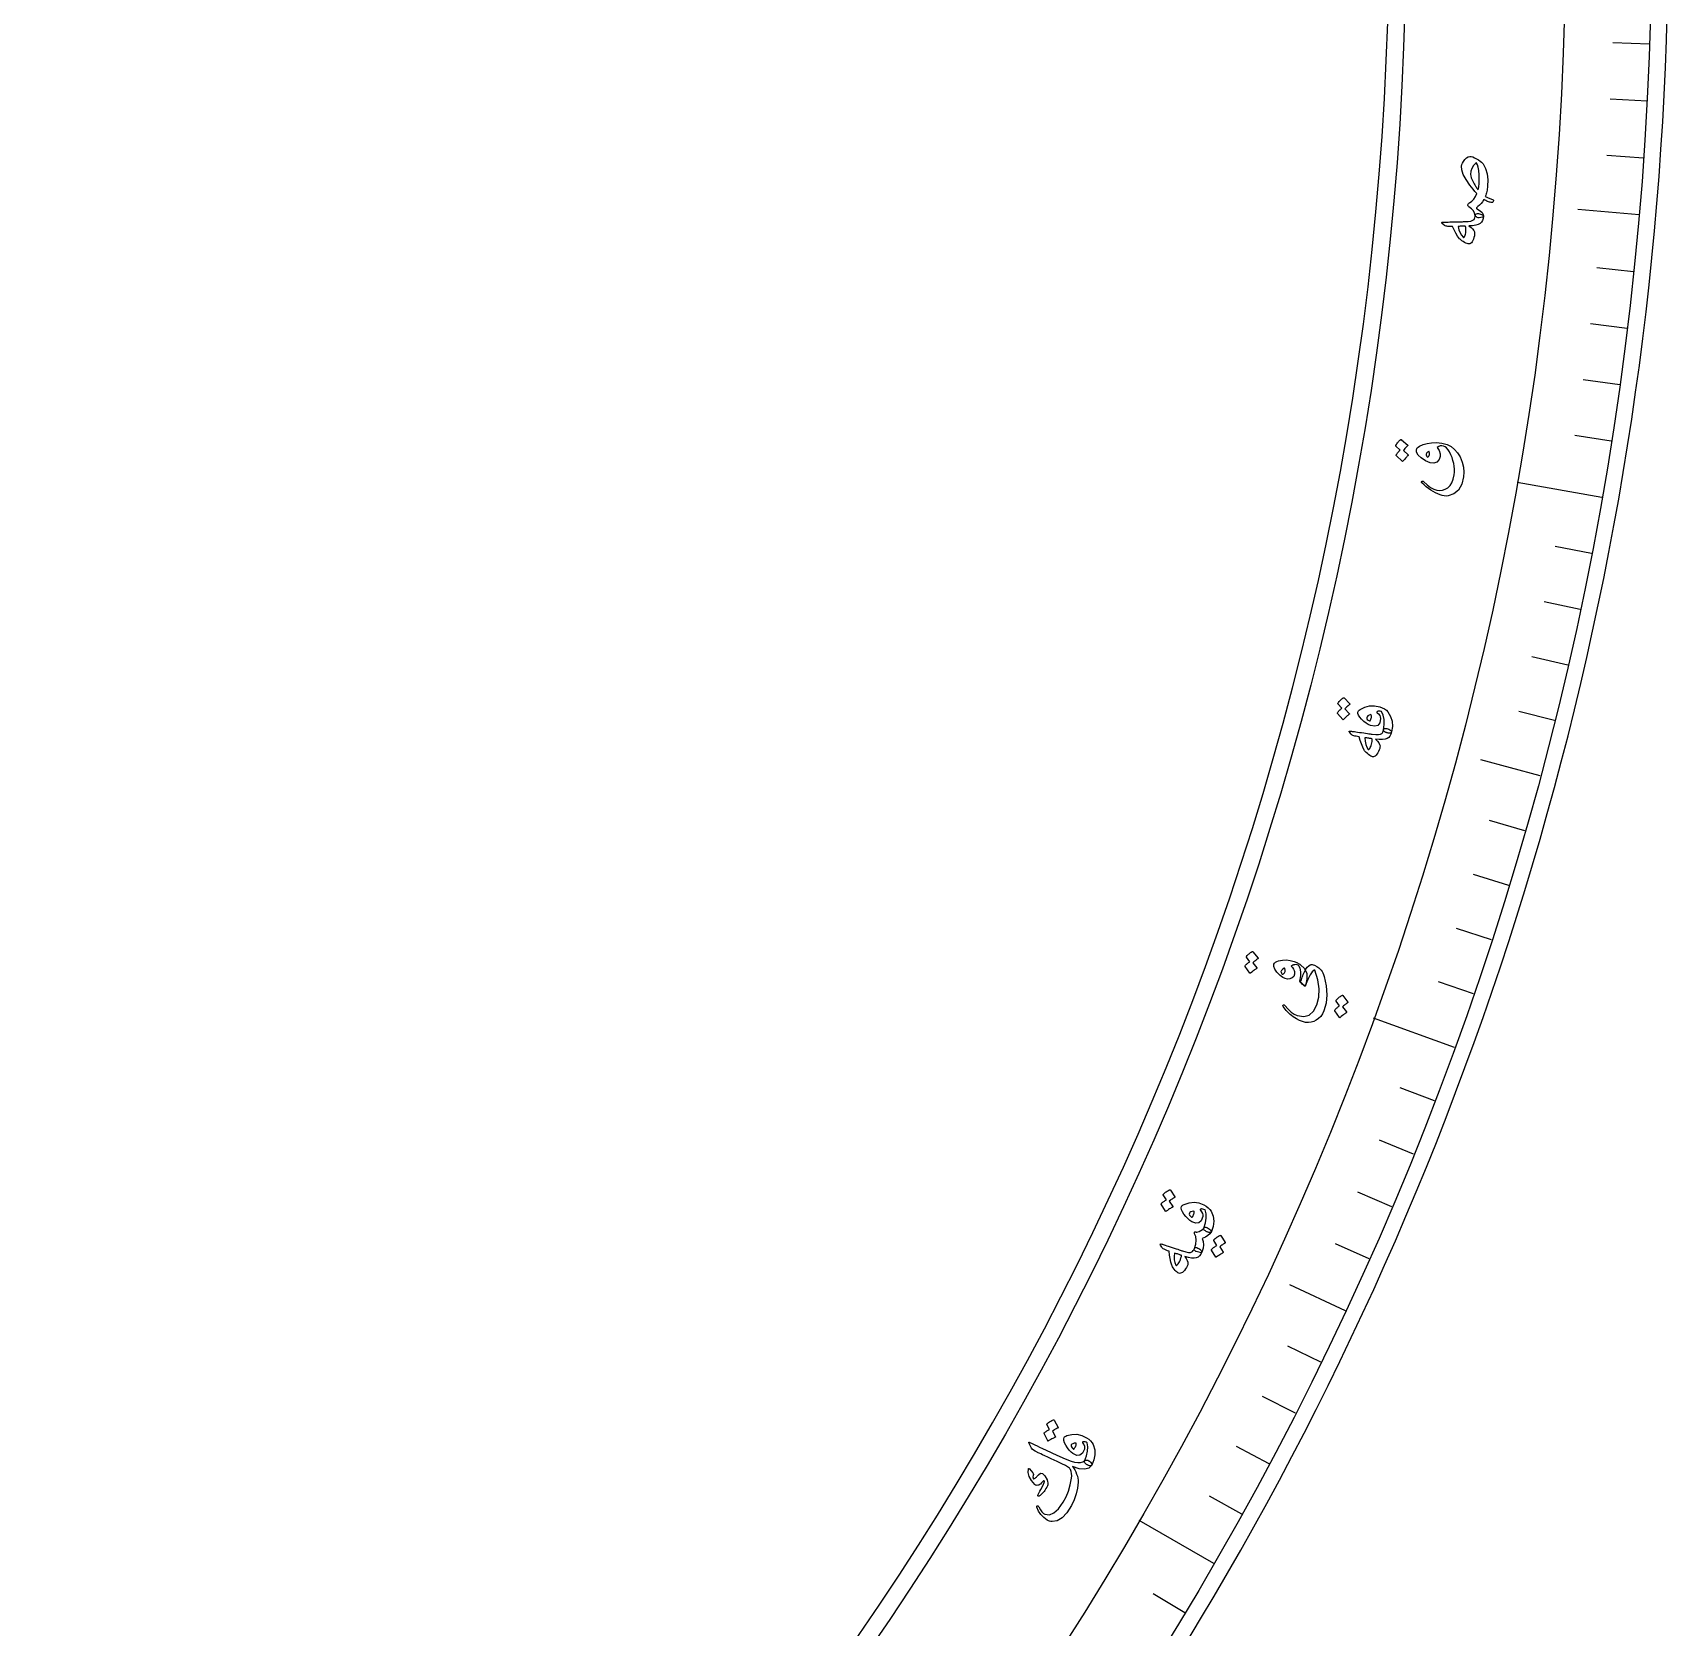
# Model space of a CAD drawing. Header units: millimetres. Extents: x -76 to 76, y -76 to 98.
# Drawn here: x 37.9 to 75.5, y -39.02 to -2.36 of the extents above; entities that cross this region are included whole.
import ezdxf

# ---------------------------------------------------------------- set-up
doc = ezdxf.new("R2010")
doc.units = ezdxf.units.MM
for name, color, linetype in [('CUT_INNER', 6, 'Continuous'), ('CUT_OUTER', 1, 'Continuous'), ('ENGRAVE', 7, 'Continuous'), ('ENGRAVE_FINE', 8, 'Continuous'), ('TEXT', 5, 'Continuous')]:
    doc.layers.add(name, color=color, linetype=linetype)

msp = doc.modelspace()

# ---------------------------------------------------------------- linework, layer by layer
at = {"layer": 'CUT_INNER'}
msp.add_arc((0.0001, -0.0002), 69.0824, 92.275255, 358.242372, dxfattribs=at)
at = {"layer": 'CUT_OUTER'}
msp.add_arc((0.0002, -0.0002), 75.4998, 179.868743, 0.000126, dxfattribs=at)
at = {"layer": 'ENGRAVE'}
for points in [[(74.8291, -6.5467), (73.4226, -6.4236)], [(73.9738, -13.0436), (72.0272, -12.7003)], [(72.5555, -19.4412), (71.1917, -19.0758)], [(70.585, -25.6908), (68.7276, -25.0148)], [(68.0773, -31.7449), (66.7977, -31.1483)], [(65.0515, -37.5575), (63.3397, -36.5692)]]:
    msp.add_lwpolyline(points, dxfattribs=at)
for radius in [75.1149, 73.1384, 69.4676]:
    msp.add_circle((0, 0), radius, dxfattribs=at)
at = {"layer": 'ENGRAVE_FINE'}
for points in [[(75.0692, -2.6215), (74.2226, -2.5919)], [(75.012, -3.9312), (74.1661, -3.8869)], [(74.932, -5.2398), (74.0869, -5.1807)], [(74.7035, -7.8517), (73.861, -7.7631)], [(74.5551, -9.1542), (73.7143, -9.051)], [(74.3839, -10.454), (73.5451, -10.3361)], [(74.1902, -11.7506), (73.3535, -11.618)], [(73.7349, -14.3326), (72.9033, -14.171)], [(73.4735, -15.6173), (72.6449, -15.4412)], [(73.1898, -16.8972), (72.3644, -16.7066)], [(72.8837, -18.172), (72.0618, -17.967)], [(72.2051, -20.7045), (71.3908, -20.471)], [(71.8328, -21.9615), (71.0227, -21.7138)], [(71.4386, -23.2118), (70.6329, -22.95)], [(71.0226, -24.455), (70.2216, -24.1792)], [(70.1258, -26.9188), (69.335, -26.6152)], [(69.6454, -28.1386), (68.8599, -27.8212)], [(69.1437, -29.3497), (68.3639, -29.0188)], [(68.6209, -30.552), (67.847, -30.2075)], [(67.5129, -32.9282), (66.7515, -32.5569)], [(66.9279, -34.1015), (66.1731, -33.7169)], [(66.3226, -35.2643), (65.5746, -34.8666)], [(65.697, -36.4165), (64.9561, -36.0058)], [(64.3861, -38.6871), (63.66, -38.2508)]]:
    msp.add_lwpolyline(points, dxfattribs=at)
at = {"layer": 'TEXT'}
for points in [[(70.7453, -5.4212), (70.7521, -5.389), (70.768, -5.3532), (70.7928, -5.3139), (70.8265, -5.271), (70.8634, -5.2339), (70.8999, -5.2098), (70.9359, -5.199), (70.9714, -5.2013), (71.0066, -5.2129), (71.0455, -5.2301), (71.0883, -5.2529), (71.1349, -5.2812), (71.1774, -5.31), (71.2099, -5.3341), (71.2324, -5.3534), (71.2449, -5.3681), (71.2987, -5.4766), (71.3335, -5.5994), (71.3493, -5.7362), (71.3458, -5.8869), (71.3428, -5.9174), (71.3387, -5.9476), (71.3336, -5.9774), (71.3274, -6.0069), (71.3203, -6.0358), (71.3125, -6.0642), (71.3039, -6.092), (71.2945, -6.1192), (71.3131, -6.1308), (71.3473, -6.1466), (71.3969, -6.1668), (71.4621, -6.1912), (71.4747, -6.1974), (71.4814, -6.2068), (71.4823, -6.2194), (71.4773, -6.2353), (71.4685, -6.2484), (71.4574, -6.2571), (71.4441, -6.2612), (71.4285, -6.2609), (71.4094, -6.2557), (71.3897, -6.2495), (71.3693, -6.2425), (71.3481, -6.2347), (71.3263, -6.2259), (71.3042, -6.2159), (71.2815, -6.2049), (71.2585, -6.1928), (71.229, -6.2426), (71.1962, -6.2863), (71.1603, -6.3239), (71.1212, -6.3552), (71.1084, -6.3643), (71.099, -6.3729), (71.0931, -6.381), (71.0907, -6.3886), (71.0919, -6.3951), (71.0969, -6.402), (71.1055, -6.4091), (71.1178, -6.4166), (71.1794, -6.4536), (71.2223, -6.4921), (71.2465, -6.5321), (71.2519, -6.5737), (71.25, -6.579), (71.2451, -6.5842), (71.2373, -6.5895), (71.2266, -6.5948), (71.188, -6.6052), (71.1553, -6.61), (71.1283, -6.6092), (71.1071, -6.6029), (71.0892, -6.5922), (71.0758, -6.5808), (71.067, -6.5688), (71.0627, -6.5562), (71.0479, -6.5018), (71.0188, -6.4507), (70.9753, -6.4028), (70.9174, -6.3582), (70.9062, -6.3489), (70.8986, -6.338), (70.8945, -6.3256), (70.894, -6.3116), (70.8973, -6.2968), (70.9044, -6.2839), (70.9154, -6.2729), (70.9301, -6.2639), (70.9824, -6.229), (71.0284, -6.1823), (71.0679, -6.1239), (71.1009, -6.0537), (71.0559, -6.0037), (71.0139, -5.955), (70.9749, -5.9077), (70.939, -5.8618), (70.8504, -5.7303), (70.7886, -5.6131), (70.7535, -5.5101), (70.7453, -5.4212)], [(71.0724, -5.3529), (71.0206, -5.4113), (70.9837, -5.4744), (70.9618, -5.5424), (70.9547, -5.6152), (70.9596, -5.6489), (70.9725, -5.6908), (70.9935, -5.7407), (71.0226, -5.7987), (71.0387, -5.8285), (71.0539, -5.8559), (71.0683, -5.8809), (71.0818, -5.9034), (71.0945, -5.9234), (71.1067, -5.941), (71.1183, -5.9562), (71.1293, -5.9689), (71.1416, -5.9022), (71.1493, -5.8229), (71.1524, -5.731), (71.1508, -5.6264), (71.1443, -5.5257), (71.1325, -5.4472), (71.1154, -5.3908), (71.0933, -5.3566), (71.0884, -5.3514), (71.0833, -5.349), (71.0779, -5.3495), (71.0724, -5.3529)], [(70.3047, -6.7452), (70.2928, -6.7316), (70.2921, -6.7218), (70.3028, -6.7158), (70.3247, -6.7134), (70.3379, -6.7132), (70.3561, -6.7127), (70.3794, -6.7119), (70.4077, -6.7108), (70.4414, -6.7095), (70.4806, -6.7082), (70.5254, -6.7069), (70.5758, -6.7057), (70.6253, -6.7043), (70.6696, -6.7032), (70.7087, -6.7022), (70.7427, -6.7014), (70.7713, -6.7007), (70.7945, -6.7002), (70.8122, -6.6998), (70.8245, -6.6996), (70.9021, -6.6961), (70.9631, -6.6862), (71.0074, -6.6699), (71.0351, -6.6472), (71.0466, -6.6305), (71.0551, -6.6097), (71.0604, -6.585), (71.0627, -6.5562), (71.067, -6.5395), (71.0765, -6.5272), (71.0911, -6.5194), (71.1109, -6.516), (71.1343, -6.5163), (71.1578, -6.5192), (71.1813, -6.5248), (71.2048, -6.5331), (71.2245, -6.5428), (71.239, -6.5528), (71.2481, -6.5631), (71.2519, -6.5737), (71.2463, -6.629), (71.2318, -6.6758), (71.2086, -6.714), (71.1767, -6.7436), (71.1316, -6.7667), (71.0737, -6.7838), (71.0027, -6.7949), (70.9189, -6.7998), (70.9663, -6.8344), (71.003, -6.8685), (71.0287, -6.9021), (71.0437, -6.9352), (71.0476, -6.9613), (71.0472, -6.9914), (71.0423, -7.0257), (71.0331, -7.064), (71.0198, -7.1041), (71.0056, -7.1373), (70.9905, -7.1639), (70.9744, -7.1837), (70.9555, -7.199), (70.9363, -7.2085), (70.917, -7.2121), (70.8975, -7.2099), (70.8735, -7.2025), (70.8473, -7.1915), (70.8188, -7.1768), (70.7881, -7.1584), (70.7573, -7.1384), (70.733, -7.1211), (70.7149, -7.1065), (70.7032, -7.0948), (70.657, -7.0314), (70.6145, -6.9631), (70.5755, -6.89), (70.5401, -6.8121), (70.4995, -6.811), (70.4645, -6.8096), (70.4351, -6.8079), (70.4113, -6.806), (70.3914, -6.8029), (70.3739, -6.7976), (70.3587, -6.7902), (70.3458, -6.7807)], [(70.6697, -6.8098), (70.6885, -6.8884), (70.7144, -6.956), (70.7473, -7.0128), (70.7875, -7.0587), (70.7932, -7.062), (70.7988, -7.0624), (70.8041, -7.0599), (70.8091, -7.0545), (70.8207, -7.0335), (70.8302, -7.0104), (70.8377, -6.9853), (70.8431, -6.9581), (70.8464, -6.9288), (70.8477, -6.8975), (70.8469, -6.8641), (70.844, -6.8287), (70.8428, -6.8232), (70.8403, -6.8172), (70.8365, -6.8109), (70.8315, -6.8042), (70.8142, -6.8038), (70.796, -6.8037), (70.777, -6.8039), (70.7572, -6.8045), (70.7366, -6.8053), (70.7151, -6.8065), (70.6928, -6.808), (70.6697, -6.8098)], [(69.241, -11.8609), (69.2389, -11.8579), (69.2379, -11.854), (69.2382, -11.8493), (69.2397, -11.8437), (69.2508, -11.8248), (69.2626, -11.8067), (69.2751, -11.7893), (69.2882, -11.7727), (69.3022, -11.7567), (69.3171, -11.7414), (69.333, -11.7265), (69.3499, -11.7122), (69.3547, -11.7098), (69.3595, -11.7091), (69.3642, -11.7103), (69.3689, -11.7134), (69.5104, -11.8391), (69.512, -11.8421), (69.5113, -11.8461), (69.5083, -11.8511), (69.5031, -11.8569), (69.4985, -11.8608), (69.4919, -11.8672), (69.4835, -11.8763), (69.4731, -11.8879), (69.4607, -11.9022), (69.4461, -11.9193), (69.4292, -11.9392), (69.4101, -11.9619), (69.5193, -12.0615), (69.5224, -12.0657), (69.5225, -12.0705), (69.5196, -12.0759), (69.5136, -12.0817), (69.5085, -12.0868), (69.5006, -12.0949), (69.4901, -12.1059), (69.477, -12.12), (69.4611, -12.1373), (69.4425, -12.158), (69.4211, -12.1823), (69.3969, -12.21), (69.3932, -12.2127), (69.3898, -12.2135), (69.3868, -12.2126), (69.384, -12.2099), (69.2499, -12.0825), (69.2477, -12.0795), (69.2468, -12.0756), (69.2471, -12.0709), (69.2486, -12.0653), (69.2572, -12.0491), (69.2667, -12.0335), (69.277, -12.0186), (69.2881, -12.0044), (69.2999, -11.9908), (69.3122, -11.9779), (69.3252, -11.9656), (69.3386, -11.9538)], [(69.7093, -11.9411), (69.7164, -11.9223), (69.7313, -11.9033), (69.754, -11.884), (69.7845, -11.8645), (69.8642, -11.8271), (69.9559, -11.8007), (70.0597, -11.7854), (70.1755, -11.781), (70.2354, -11.7841), (70.2951, -11.7925), (70.3547, -11.8063), (70.4143, -11.8254), (70.5083, -11.8727), (70.5895, -11.9356), (70.6578, -12.0143), (70.7132, -12.1087), (70.7604, -12.2288), (70.7897, -12.3452), (70.8009, -12.4577), (70.7942, -12.5663), (70.7508, -12.7398), (70.6771, -12.8714), (70.5733, -12.9609), (70.4394, -13.0085), (70.3963, -13.0116), (70.3509, -13.0083), (70.3031, -12.9987), (70.2531, -12.9827), (70.1989, -12.9619), (70.1453, -12.937), (70.0924, -12.9078), (70.04, -12.8746), (69.9883, -12.8375), (69.937, -12.7972), (69.8861, -12.7534), (69.8358, -12.7064), (69.8306, -12.7), (69.8279, -12.6937), (69.8275, -12.6876), (69.8295, -12.6817), (69.833, -12.6755), (69.8369, -12.6707), (69.841, -12.6673), (69.8454, -12.6653), (69.8513, -12.6643), (69.8577, -12.6654), (69.8645, -12.6688), (69.8716, -12.6744), (69.957, -12.7528), (70.0369, -12.8128), (70.1113, -12.8541), (70.1803, -12.8767), (70.2472, -12.8833), (70.3114, -12.8759), (70.3727, -12.8545), (70.4312, -12.819), (70.4841, -12.7682), (70.5259, -12.7023), (70.5566, -12.6214), (70.5762, -12.5255), (70.5821, -12.459), (70.5826, -12.3924), (70.5776, -12.3259), (70.5672, -12.2595), (70.5512, -12.1932), (70.5296, -12.1271), (70.5021, -12.0614), (70.469, -11.9959), (70.4365, -11.9439), (70.4027, -11.904), (70.3676, -11.8763), (70.3313, -11.8608), (70.2947, -11.8556), (70.2588, -11.8588), (70.2236, -11.8704), (70.1892, -11.8904), (70.2337, -11.964), (70.2556, -12.0352), (70.2547, -12.1039), (70.2313, -12.17), (70.1795, -12.2321), (70.11, -12.2572), (70.0228, -12.2454), (69.918, -12.1969), (69.8188, -12.1307), (69.751, -12.066), (69.7145, -12.0028), (69.7093, -11.9411)], [(69.9962, -11.9795), (69.9707, -11.9971), (69.9517, -12.0147), (69.939, -12.0322), (69.9327, -12.0499), (69.9328, -12.0658), (69.9384, -12.0824), (69.9495, -12.0996), (69.966, -12.1176), (69.9815, -12.1054), (69.9942, -12.0909), (70.0041, -12.0741), (70.0112, -12.0548), (70.0134, -12.0362), (70.0117, -12.0175), (70.006, -11.9986), (69.9962, -11.9795)], [(67.9078, -17.7883), (67.9059, -17.7851), (67.9053, -17.7811), (67.9059, -17.7765), (67.9079, -17.7711), (67.9206, -17.7532), (67.9339, -17.7362), (67.9478, -17.7199), (67.9624, -17.7045), (67.9776, -17.6899), (67.9938, -17.6758), (68.0109, -17.6625), (68.029, -17.6497), (68.034, -17.6476), (68.0388, -17.6474), (68.0435, -17.649), (68.0479, -17.6525), (68.178, -17.7899), (68.1793, -17.7931), (68.1783, -17.797), (68.1749, -17.8016), (68.1691, -17.807), (68.1642, -17.8105), (68.1571, -17.8163), (68.148, -17.8246), (68.1366, -17.8353), (68.123, -17.8484), (68.107, -17.8642), (68.0884, -17.8825), (68.0674, -17.9035), (68.1677, -18.0121), (68.1704, -18.0166), (68.1701, -18.0214), (68.1667, -18.0264), (68.1603, -18.0317), (68.1547, -18.0363), (68.1462, -18.0437), (68.1348, -18.0538), (68.1204, -18.0666), (68.1031, -18.0825), (68.0828, -18.1015), (68.0594, -18.1238), (68.0329, -18.1493), (68.029, -18.1517), (68.0256, -18.1522), (68.0226, -18.151), (68.0201, -18.1481), (67.8974, -18.0096), (67.8956, -18.0064), (67.895, -18.0025), (67.8957, -17.9978), (67.8976, -17.9924), (67.9076, -17.977), (67.9184, -17.9624), (67.93, -17.9484), (67.9422, -17.9352), (67.9552, -17.9227), (67.9686, -17.9109), (67.9825, -17.8998), (67.9969, -17.8893)], [(68.3667, -17.9779), (68.3724, -17.9644), (68.3825, -17.9506), (68.3972, -17.9363), (68.4164, -17.9215), (68.5222, -17.8643), (68.6323, -17.834), (68.747, -17.8304), (68.8661, -17.8538), (68.9255, -17.8759), (68.9766, -17.9027), (69.0195, -17.9341), (69.054, -17.9703), (69.1173, -18.0751), (69.1527, -18.1873), (69.1601, -18.3068), (69.1394, -18.4335), (69.1331, -18.4452), (69.1215, -18.4535), (69.1045, -18.4584), (69.0821, -18.46), (69.07, -18.4596), (69.0579, -18.4582), (69.0459, -18.4558), (69.0338, -18.4525), (69.022, -18.4486), (69.0108, -18.4445), (69.0002, -18.4401), (68.9903, -18.4354), (68.9736, -18.4251), (68.9623, -18.4132), (68.9564, -18.3997), (68.9558, -18.3846), (68.9716, -18.2603), (68.9692, -18.1483), (68.9487, -18.0486), (68.9101, -17.9613), (68.8805, -17.9572), (68.8565, -17.9555), (68.8383, -17.956), (68.8256, -17.9589), (68.8143, -17.9633), (68.8063, -17.968), (68.8019, -17.9731), (68.8009, -17.9786), (68.8012, -17.9826), (68.8022, -17.986), (68.8039, -17.9888), (68.8064, -17.9909), (68.8416, -18.0211), (68.8664, -18.0536), (68.8807, -18.0882), (68.8847, -18.125), (68.8666, -18.2242), (68.8225, -18.284), (68.7525, -18.3043), (68.6566, -18.2852), (68.6047, -18.2626), (68.553, -18.2314), (68.5013, -18.1916), (68.4497, -18.1431), (68.407, -18.0951), (68.3789, -18.0516), (68.3654, -18.0125), (68.3667, -17.9779)], [(68.5695, -18.103), (68.5699, -18.1247), (68.5809, -18.1446), (68.6024, -18.1627), (68.6346, -18.179), (68.64, -18.1803), (68.6439, -18.1809), (68.6464, -18.1809), (68.6474, -18.1802), (68.6578, -18.161), (68.6659, -18.141), (68.6719, -18.1201), (68.6756, -18.0983), (68.6765, -18.0785), (68.6749, -18.0616), (68.6705, -18.0475), (68.6635, -18.0363), (68.6247, -18.0506), (68.5961, -18.0665), (68.5777, -18.0839), (68.5695, -18.103)], [(68.1768, -18.4437), (68.1673, -18.4283), (68.1683, -18.4186), (68.1798, -18.4144), (68.2019, -18.4157), (68.2149, -18.4177), (68.2329, -18.4203), (68.256, -18.4234), (68.2841, -18.427), (68.3175, -18.4314), (68.3564, -18.4368), (68.4008, -18.443), (68.4507, -18.4502), (68.4997, -18.4572), (68.5436, -18.4635), (68.5823, -18.4691), (68.6159, -18.474), (68.6443, -18.4781), (68.6672, -18.4815), (68.6847, -18.4841), (68.6969, -18.486), (68.774, -18.4955), (68.8358, -18.4959), (68.8822, -18.4873), (68.9133, -18.4697), (68.9275, -18.4551), (68.9393, -18.4361), (68.9487, -18.4125), (68.9558, -18.3846), (68.9628, -18.3688), (68.9742, -18.3583), (68.99, -18.353), (69.0101, -18.353), (69.0331, -18.3572), (69.0557, -18.364), (69.0779, -18.3735), (69.0997, -18.3856), (69.1176, -18.3985), (69.1302, -18.4107), (69.1374, -18.4224), (69.1394, -18.4335), (69.1245, -18.4871), (69.1025, -18.5308), (69.0732, -18.5645), (69.0367, -18.5884), (68.9884, -18.6036), (68.9284, -18.6108), (68.8566, -18.6098), (68.7731, -18.6006), (68.8141, -18.6426), (68.8445, -18.6824), (68.8643, -18.7199), (68.8734, -18.755), (68.873, -18.7813), (68.8675, -18.811), (68.857, -18.8439), (68.8414, -18.8802), (68.8216, -18.9174), (68.802, -18.9479), (68.7826, -18.9715), (68.7635, -18.9883), (68.7422, -19.0003), (68.7218, -19.0064), (68.7021, -19.0067), (68.6832, -19.0013), (68.6609, -18.99), (68.6369, -18.9747), (68.6113, -18.9555), (68.584, -18.9322), (68.5571, -18.9072), (68.5359, -18.8861), (68.5206, -18.8687), (68.5111, -18.8552), (68.4762, -18.7849), (68.4456, -18.7105), (68.4195, -18.6319), (68.3977, -18.5492), (68.3578, -18.5412), (68.3236, -18.534), (68.2949, -18.5274), (68.2717, -18.5215), (68.2526, -18.5151), (68.2362, -18.507), (68.2225, -18.4972), (68.2114, -18.4856)], [(68.5258, -18.5686), (68.5312, -18.6492), (68.5453, -18.7203), (68.5683, -18.7818), (68.6002, -18.8337), (68.6053, -18.838), (68.6107, -18.8393), (68.6163, -18.8377), (68.6222, -18.8332), (68.6371, -18.8144), (68.6504, -18.7933), (68.662, -18.7698), (68.6718, -18.7439), (68.68, -18.7156), (68.6865, -18.6849), (68.6913, -18.6519), (68.6944, -18.6165), (68.6942, -18.6108), (68.6928, -18.6046), (68.6901, -18.5977), (68.6862, -18.5902), (68.6692, -18.5869), (68.6513, -18.5838), (68.6326, -18.5808), (68.613, -18.578), (68.5925, -18.5754), (68.5711, -18.573), (68.5489, -18.5707), (68.5258, -18.5686)], [(65.8018, -23.611), (65.8002, -23.6077), (65.7999, -23.6037), (65.801, -23.5992), (65.8034, -23.594), (65.8176, -23.5774), (65.8324, -23.5617), (65.8476, -23.5468), (65.8634, -23.5328), (65.8799, -23.5196), (65.8972, -23.5072), (65.9154, -23.4954), (65.9345, -23.4843), (65.9397, -23.4828), (65.9445, -23.483), (65.949, -23.485), (65.9531, -23.4888), (66.0707, -23.6367), (66.0718, -23.64), (66.0704, -23.6438), (66.0666, -23.6481), (66.0604, -23.653), (66.0552, -23.6559), (66.0477, -23.6611), (66.0378, -23.6685), (66.0256, -23.6781), (66.0109, -23.6899), (65.9935, -23.7042), (65.9735, -23.7207), (65.9508, -23.7396), (66.0411, -23.8563), (66.0435, -23.861), (66.0428, -23.8658), (66.039, -23.8705), (66.0321, -23.8752), (66.0261, -23.8792), (66.017, -23.8858), (66.0048, -23.8948), (65.9894, -23.9062), (65.9708, -23.9204), (65.9488, -23.9375), (65.9236, -23.9575), (65.895, -23.9805), (65.8909, -23.9825), (65.8875, -23.9827), (65.8846, -23.9813), (65.8824, -23.9781), (65.7723, -23.8298), (65.7707, -23.8265), (65.7704, -23.8225), (65.7715, -23.8179), (65.774, -23.8128), (65.7853, -23.7984), (65.7973, -23.7848), (65.81, -23.772), (65.8233, -23.76), (65.8373, -23.7487), (65.8517, -23.7382), (65.8665, -23.7283), (65.8818, -23.7192)], [(66.5379, -23.697), (66.6299, -23.6784), (66.7212, -23.6748), (66.812, -23.6862), (66.9021, -23.7127), (66.9218, -23.72), (66.941, -23.7279), (66.9597, -23.7363), (66.978, -23.7452), (66.9956, -23.7546), (67.0126, -23.7645), (67.0288, -23.7748), (67.0443, -23.7855), (67.1378, -23.8757), (67.188, -23.9864), (67.1949, -24.1175), (67.1583, -24.2689), (67.1543, -24.2759), (67.1485, -24.2789), (67.1412, -24.2779), (67.1322, -24.2729), (67.1117, -24.2571), (67.0895, -24.2373), (67.0657, -24.2135), (67.0402, -24.1857), (67.0361, -24.1803), (67.0336, -24.1744), (67.0327, -24.1679), (67.0335, -24.1608), (67.051, -24.0438), (67.0526, -23.9465), (67.0384, -23.8688), (67.0084, -23.8109), (66.9929, -23.7967), (66.9723, -23.7879), (66.9467, -23.7847), (66.9161, -23.787), (66.9005, -23.7893), (66.8865, -23.7921), (66.8742, -23.7956), (66.8634, -23.7996), (66.8539, -23.804), (66.8453, -23.8087), (66.8375, -23.8138), (66.8307, -23.8192), (66.8612, -23.8538), (66.8841, -23.8863), (66.8993, -23.9166), (66.9069, -23.9448), (66.9074, -24.0056), (66.8897, -24.0535), (66.854, -24.0884), (66.8002, -24.1104), (66.7478, -24.1151), (66.6937, -24.1038), (66.6382, -24.0766), (66.5811, -24.0335), (66.5042, -23.9575), (66.4543, -23.8886), (66.4312, -23.8266), (66.4351, -23.7716), (66.4474, -23.7482), (66.4686, -23.7279), (66.4988, -23.7109), (66.5379, -23.697)], [(66.5993, -23.9329), (66.5975, -23.9451), (66.5997, -23.9598), (66.6061, -23.9772), (66.6166, -23.9972), (66.6233, -24.0038), (66.6319, -24.006), (66.6424, -24.0039), (66.6546, -23.9975), (66.6807, -23.9742), (66.6945, -23.9459), (66.6961, -23.9127), (66.6853, -23.8745), (66.6824, -23.8701), (66.6788, -23.8677), (66.6745, -23.8672), (66.6694, -23.8688), (66.6428, -23.8857), (66.6222, -23.9021), (66.6077, -23.9178), (66.5993, -23.9329)], [(67.0494, -24.1913), (67.0573, -24.1612), (67.0661, -24.131), (67.0758, -24.1005), (67.0864, -24.0697), (67.098, -24.0389), (67.1107, -24.0082), (67.1244, -23.9776), (67.1392, -23.9471), (67.1696, -23.8913), (67.2014, -23.8463), (67.2347, -23.8122), (67.2694, -23.789), (67.2899, -23.782), (67.3129, -23.7814), (67.3385, -23.7869), (67.3667, -23.7987), (67.4234, -23.8299), (67.4684, -23.8594), (67.5018, -23.8869), (67.5235, -23.9127), (67.5406, -23.9415), (67.5568, -23.9752), (67.5721, -24.0137), (67.5865, -24.0569), (67.638, -24.2732), (67.655, -24.4773), (67.6374, -24.669), (67.5855, -24.8481), (67.5514, -24.9172), (67.5106, -24.9764), (67.4629, -25.0257), (67.4085, -25.0649), (67.3497, -25.0936), (67.2889, -25.1108), (67.2261, -25.1168), (67.1613, -25.1115), (67.0944, -25.0953), (67.0252, -25.0685), (66.9537, -25.0313), (66.8799, -24.9837), (66.8427, -24.9564), (66.8079, -24.9283), (66.7756, -24.8992), (66.7457, -24.8692), (66.718, -24.8386), (66.6924, -24.8074), (66.6688, -24.7757), (66.6471, -24.7436), (66.6425, -24.7322), (66.6418, -24.723), (66.645, -24.7162), (66.6522, -24.7117), (66.6623, -24.7094), (66.6718, -24.7105), (66.6805, -24.715), (66.6886, -24.723), (66.7586, -24.8085), (66.8293, -24.8761), (66.9008, -24.9258), (66.9731, -24.9574), (67.1217, -24.9793), (67.2462, -24.9456), (67.3464, -24.8561), (67.4222, -24.7109), (67.4673, -24.5303), (67.475, -24.3369), (67.4452, -24.131), (67.3778, -23.9128), (67.3754, -23.9096), (67.3722, -23.908), (67.3681, -23.9081), (67.3632, -23.9099), (67.3174, -23.9471), (67.2679, -24.02), (67.2145, -24.1286), (67.1569, -24.2729), (67.1533, -24.2797), (67.149, -24.2824), (67.1439, -24.2808), (67.1381, -24.2751)], [(67.8657, -24.6225), (67.8641, -24.619), (67.8639, -24.615), (67.8651, -24.6103), (67.8676, -24.6049), (67.8821, -24.5877), (67.8971, -24.5714), (67.9126, -24.5561), (67.9287, -24.5416), (67.9454, -24.5279), (67.963, -24.5149), (67.9814, -24.5027), (68.0007, -24.4912), (68.006, -24.4895), (68.0108, -24.4897), (68.0153, -24.4917), (68.0193, -24.4956), (68.1353, -24.6471), (68.1363, -24.6504), (68.1349, -24.6544), (68.131, -24.6588), (68.1247, -24.6638), (68.1195, -24.6669), (68.1118, -24.6723), (68.1018, -24.68), (68.0895, -24.6899), (68.0745, -24.7022), (68.0569, -24.717), (68.0365, -24.7341), (68.0135, -24.7537), (68.1025, -24.8731), (68.1048, -24.878), (68.104, -24.8829), (68.1002, -24.8877), (68.0932, -24.8926), (68.0871, -24.8969), (68.0779, -24.9037), (68.0655, -24.913), (68.0499, -24.9249), (68.031, -24.9396), (68.0088, -24.9573), (67.9831, -24.9781), (67.9541, -25.0019), (67.95, -25.004), (67.9465, -25.0043), (67.9437, -25.0028), (67.9415, -24.9996), (67.833, -24.8477), (67.8315, -24.8443), (67.8313, -24.8403), (67.8324, -24.8355), (67.835, -24.8302), (67.8465, -24.8153), (67.8588, -24.8012), (67.8717, -24.788), (67.8853, -24.7755), (67.8994, -24.7639), (67.914, -24.7529), (67.9291, -24.7427), (67.9445, -24.7332)], [(63.8929, -29.079), (63.8915, -29.0755), (63.8916, -29.0715), (63.8931, -29.067), (63.8959, -29.062), (63.9115, -29.0466), (63.9275, -29.0321), (63.944, -29.0185), (63.9609, -29.0058), (63.9785, -28.9939), (63.9968, -28.9828), (64.016, -28.9725), (64.0359, -28.963), (64.0412, -28.9619), (64.046, -28.9625), (64.0503, -28.9648), (64.0541, -28.969), (64.1589, -29.1265), (64.1597, -29.1299), (64.158, -29.1336), (64.1538, -29.1376), (64.1472, -29.1419), (64.1418, -29.1445), (64.1339, -29.149), (64.1234, -29.1556), (64.1104, -29.1642), (64.0948, -29.1749), (64.0763, -29.1877), (64.0549, -29.2026), (64.0306, -29.2197), (64.1109, -29.3437), (64.1129, -29.3486), (64.1118, -29.3533), (64.1076, -29.3577), (64.1003, -29.3618), (64.094, -29.3654), (64.0844, -29.3712), (64.0714, -29.3792), (64.0551, -29.3895), (64.0354, -29.4021), (64.0121, -29.4174), (63.9852, -29.4354), (63.9548, -29.4561), (63.9505, -29.4577), (63.9471, -29.4577), (63.9443, -29.456), (63.9424, -29.4527), (63.8451, -29.2954), (63.8437, -29.2919), (63.8438, -29.2879), (63.8453, -29.2834), (63.8482, -29.2785), (63.8607, -29.265), (63.8738, -29.2524), (63.8875, -29.2406), (63.9019, -29.2297), (63.9167, -29.2196), (63.932, -29.2102), (63.9476, -29.2016), (63.9636, -29.1937)], [(64.3128, -29.3438), (64.3207, -29.3316), (64.3331, -29.3197), (64.35, -29.3081), (64.3714, -29.2968), (64.4854, -29.2584), (64.5991, -29.2472), (64.7127, -29.2632), (64.8261, -29.3065), (64.8809, -29.3384), (64.9267, -29.3735), (64.9636, -29.4118), (64.9914, -29.4533), (65.036, -29.5674), (65.0518, -29.6839), (65.0388, -29.803), (64.9968, -29.9243), (64.9887, -29.9347), (64.9758, -29.9409), (64.9582, -29.9429), (64.9358, -29.9406), (64.924, -29.9382), (64.9124, -29.9348), (64.9009, -29.9304), (64.8895, -29.9251), (64.8785, -29.9192), (64.8682, -29.9132), (64.8586, -29.9071), (64.8495, -29.9008), (64.8349, -29.8878), (64.8258, -29.8741), (64.8222, -29.8598), (64.8242, -29.8448), (64.8609, -29.7251), (64.8776, -29.6143), (64.8744, -29.5126), (64.8512, -29.4199), (64.8227, -29.4109), (64.7994, -29.4051), (64.7813, -29.4026), (64.7684, -29.4032), (64.7564, -29.4056), (64.7478, -29.4089), (64.7425, -29.4132), (64.7406, -29.4184), (64.7402, -29.4224), (64.7406, -29.426), (64.7419, -29.429), (64.7439, -29.4315), (64.7735, -29.4673), (64.7924, -29.5034), (64.8007, -29.54), (64.7983, -29.577), (64.7636, -29.6716), (64.71, -29.723), (64.6375, -29.7311), (64.5463, -29.696), (64.499, -29.665), (64.4533, -29.6254), (64.4092, -29.5773), (64.3666, -29.5208), (64.3326, -29.4663), (64.3123, -29.4186), (64.3057, -29.3778), (64.3128, -29.3438)], [(64.4915, -29.5017), (64.4881, -29.5232), (64.4956, -29.5447), (64.5137, -29.5661), (64.5427, -29.5877), (64.5477, -29.5898), (64.5515, -29.5911), (64.5539, -29.5915), (64.555, -29.591), (64.5686, -29.5739), (64.58, -29.5555), (64.5894, -29.5359), (64.5968, -29.5151), (64.6011, -29.4958), (64.6023, -29.4788), (64.6004, -29.4642), (64.5954, -29.4519), (64.5547, -29.4594), (64.5238, -29.4702), (64.5027, -29.4843), (64.4915, -29.5017)], [(64.8242, -29.8448), (64.8361, -29.8318), (64.8464, -29.823), (64.8551, -29.8184), (64.8621, -29.818), (64.8714, -29.8205), (64.8822, -29.8249), (64.8944, -29.8311), (64.9082, -29.8391), (64.9509, -29.8677), (64.98, -29.8914), (64.9953, -29.9103), (64.9968, -29.9243), (64.9655, -29.973), (64.9195, -30.0149), (64.859, -30.05), (64.7838, -30.0782), (64.8075, -30.1495), (64.8146, -30.2259), (64.8049, -30.3074), (64.7785, -30.3941), (64.7725, -30.402), (64.7638, -30.4066), (64.7523, -30.4078), (64.7381, -30.4056), (64.6506, -30.3833), (64.6408, -30.3807), (64.6315, -30.3755), (64.6226, -30.3675), (64.614, -30.3567), (64.6084, -30.3464), (64.6053, -30.3357), (64.6046, -30.3247), (64.6064, -30.3134), (64.6374, -30.2098), (64.6487, -30.1182), (64.6404, -30.0385), (64.6125, -29.9707), (64.6082, -29.9623), (64.6063, -29.9539), (64.6068, -29.9454), (64.6096, -29.9368), (64.6142, -29.9297), (64.6199, -29.9258), (64.6268, -29.9251), (64.6348, -29.9275), (64.6421, -29.9306), (64.6487, -29.9328), (64.6545, -29.934), (64.6596, -29.9343), (64.7132, -29.9199), (64.7585, -29.9002), (64.7955, -29.8752), (64.8242, -29.8448)], [(65.0518, -30.1276), (65.0505, -30.1241), (65.0506, -30.12), (65.0522, -30.1155), (65.0551, -30.1104), (65.071, -30.0946), (65.0873, -30.0798), (65.104, -30.066), (65.1212, -30.053), (65.1389, -30.0409), (65.1575, -30.0296), (65.1769, -30.0192), (65.197, -30.0095), (65.2024, -30.0083), (65.2072, -30.0089), (65.2115, -30.0113), (65.2152, -30.0155), (65.3181, -30.1756), (65.3188, -30.1791), (65.3171, -30.1828), (65.3129, -30.1869), (65.3062, -30.1913), (65.3007, -30.1939), (65.2926, -30.1986), (65.282, -30.2053), (65.2689, -30.214), (65.253, -30.2249), (65.2342, -30.238), (65.2126, -30.2532), (65.188, -30.2706), (65.2667, -30.3967), (65.2686, -30.4017), (65.2674, -30.4064), (65.2632, -30.4109), (65.2558, -30.4151), (65.2494, -30.4188), (65.2397, -30.4247), (65.2266, -30.4329), (65.2101, -30.4433), (65.19, -30.4562), (65.1664, -30.4718), (65.1392, -30.4901), (65.1084, -30.5112), (65.1041, -30.5129), (65.1006, -30.5128), (65.0979, -30.5111), (65.096, -30.5077), (65.0006, -30.3479), (64.9993, -30.3443), (64.9995, -30.3403), (65.001, -30.3357), (65.004, -30.3306), (65.0167, -30.3169), (65.0301, -30.304), (65.044, -30.2921), (65.0586, -30.2809), (65.0736, -30.2706), (65.0891, -30.2611), (65.1049, -30.2523), (65.1211, -30.2442)], [(63.8293, -30.2335), (63.8227, -30.2167), (63.8254, -30.2073), (63.8375, -30.2052), (63.859, -30.2104), (63.8714, -30.2147), (63.8887, -30.2204), (63.9108, -30.2276), (63.9379, -30.2362), (63.97, -30.2464), (64.0073, -30.2585), (64.0499, -30.2726), (64.0977, -30.2885), (64.1447, -30.3041), (64.1868, -30.318), (64.2239, -30.3304), (64.2561, -30.3412), (64.2833, -30.3503), (64.3052, -30.3577), (64.322, -30.3633), (64.3337, -30.3673), (64.4079, -30.3903), (64.4686, -30.4017), (64.5158, -30.4015), (64.5496, -30.3896), (64.5661, -30.3778), (64.5811, -30.3611), (64.5945, -30.3397), (64.6064, -30.3134), (64.6162, -30.2991), (64.6293, -30.2908), (64.6457, -30.2884), (64.6654, -30.2919), (64.6874, -30.3002), (64.7084, -30.3109), (64.7286, -30.3242), (64.7479, -30.3399), (64.7632, -30.3557), (64.7734, -30.37), (64.7785, -30.3828), (64.7785, -30.3941), (64.7543, -30.4442), (64.7249, -30.4833), (64.6901, -30.5113), (64.6499, -30.5283), (64.5997, -30.5348), (64.5394, -30.5312), (64.4689, -30.5174), (64.3884, -30.4936), (64.4213, -30.5423), (64.4441, -30.5868), (64.4569, -30.6271), (64.4597, -30.6634), (64.4546, -30.6892), (64.4439, -30.7174), (64.4278, -30.748), (64.406, -30.7809), (64.3799, -30.814), (64.3553, -30.8405), (64.332, -30.8603), (64.3102, -30.8735), (64.2871, -30.8815), (64.2659, -30.8839), (64.2465, -30.8808), (64.2289, -30.872), (64.2089, -30.857), (64.188, -30.8377), (64.1662, -30.8142), (64.1435, -30.7865), (64.1214, -30.7571), (64.1044, -30.7326), (64.0923, -30.7128), (64.0853, -30.6977), (64.0634, -30.6224), (64.0466, -30.5438), (64.0348, -30.4618), (64.028, -30.3765), (63.9902, -30.3616), (63.9577, -30.3484), (63.9306, -30.3368), (63.9089, -30.3269), (63.8913, -30.3173), (63.8766, -30.3064), (63.8648, -30.2943), (63.8559, -30.2809)], [(64.1507, -30.4184), (64.1416, -30.4986), (64.143, -30.571), (64.1547, -30.6356), (64.1768, -30.6924), (64.1811, -30.6975), (64.1862, -30.6998), (64.192, -30.6992), (64.1986, -30.6958), (64.2166, -30.68), (64.2334, -30.6615), (64.249, -30.6404), (64.2633, -30.6167), (64.2764, -30.5903), (64.2882, -30.5613), (64.2988, -30.5296), (64.3081, -30.4953), (64.3089, -30.4897), (64.3086, -30.4833), (64.3072, -30.4761), (64.3047, -30.468), (64.2886, -30.4618), (64.2715, -30.4555), (64.2536, -30.4493), (64.2348, -30.4431), (64.2151, -30.4369), (64.1945, -30.4307), (64.173, -30.4245), (64.1507, -30.4184)], [(61.217, -34.3564), (61.216, -34.3528), (61.2164, -34.3488), (61.2182, -34.3445), (61.2215, -34.3398), (61.2383, -34.3257), (61.2555, -34.3125), (61.2731, -34.3004), (61.291, -34.2891), (61.3095, -34.2788), (61.3287, -34.2693), (61.3486, -34.2607), (61.3693, -34.2529), (61.3747, -34.2522), (61.3794, -34.2532), (61.3835, -34.2559), (61.3869, -34.2603), (61.4781, -34.4261), (61.4786, -34.4296), (61.4766, -34.4331), (61.4722, -34.4367), (61.4652, -34.4405), (61.4596, -34.4426), (61.4513, -34.4465), (61.4403, -34.4521), (61.4267, -34.4596), (61.4102, -34.4689), (61.3906, -34.4801), (61.3681, -34.4932), (61.3425, -34.5082), (61.412, -34.6385), (61.4136, -34.6436), (61.412, -34.6481), (61.4075, -34.6522), (61.3999, -34.6557), (61.3933, -34.6587), (61.3833, -34.6637), (61.3697, -34.6706), (61.3526, -34.6794), (61.3318, -34.6903), (61.3073, -34.7037), (61.279, -34.7193), (61.247, -34.7373), (61.2426, -34.7386), (61.2391, -34.7383), (61.2366, -34.7364), (61.2349, -34.7329), (61.1512, -34.568), (61.1502, -34.5644), (61.1506, -34.5604), (61.1524, -34.5561), (61.1557, -34.5514), (61.1693, -34.539), (61.1834, -34.5275), (61.1981, -34.5169), (61.2133, -34.5073), (61.229, -34.4985), (61.2449, -34.4904), (61.2612, -34.4831), (61.2778, -34.4766)], [(61.6132, -34.6557), (61.6221, -34.6441), (61.6355, -34.6333), (61.6533, -34.6231), (61.6755, -34.6137), (61.7923, -34.5851), (61.9066, -34.5835), (62.0184, -34.609), (62.1278, -34.6617), (62.1797, -34.6981), (62.2224, -34.7369), (62.2559, -34.7782), (62.2802, -34.8219), (62.315, -34.9393), (62.3209, -35.0568), (62.2979, -35.1743), (62.2459, -35.2917), (62.2369, -35.3014), (62.2235, -35.3064), (62.2058, -35.3069), (62.1837, -35.3028), (62.1722, -35.2993), (62.1608, -35.295), (62.1497, -35.2896), (62.1389, -35.2834), (62.1284, -35.2766), (62.1187, -35.2698), (62.1096, -35.2629), (62.1011, -35.2559), (62.0876, -35.2417), (62.0797, -35.2273), (62.0773, -35.2127), (62.0806, -35.1979), (62.1272, -35.0817), (62.1532, -34.9727), (62.1585, -34.8711), (62.1433, -34.7768), (62.1156, -34.7654), (62.0929, -34.7577), (62.075, -34.7536), (62.0621, -34.7532), (62.05, -34.7546), (62.0411, -34.7572), (62.0355, -34.761), (62.0332, -34.766), (62.0324, -34.77), (62.0326, -34.7735), (62.0336, -34.7766), (62.0354, -34.7793), (62.0618, -34.8174), (62.0776, -34.8551), (62.0828, -34.8922), (62.0773, -34.9288), (62.0348, -35.0202), (61.977, -35.0669), (61.9041, -35.0689), (61.8162, -35.0262), (61.7717, -34.9913), (61.7295, -34.9481), (61.6895, -34.8964), (61.6518, -34.8365), (61.6226, -34.7793), (61.6064, -34.7301), (61.6033, -34.6889), (61.6132, -34.6557)], [(60.8077, -34.7917), (60.8008, -34.7759), (60.8016, -34.7673), (60.8102, -34.7658), (60.8266, -34.7714), (60.8409, -34.778), (60.8643, -34.789), (60.8968, -34.8046), (60.9385, -34.8246), (60.9894, -34.8489), (61.0496, -34.8775), (61.1191, -34.9104), (61.1978, -34.9475), (61.4451, -35.0619), (61.6367, -35.1466), (61.7727, -35.2015), (61.8529, -35.2267), (61.9283, -35.2359), (61.9916, -35.2338), (62.0427, -35.2206), (62.0816, -35.1961), (62.0983, -35.1837), (62.1167, -35.177), (62.1366, -35.1761), (62.1581, -35.181), (62.1793, -35.1901), (62.1984, -35.202), (62.2153, -35.2166), (62.2301, -35.2339), (62.2414, -35.2514), (62.2479, -35.2666), (62.2498, -35.2794), (62.2469, -35.2898), (62.1807, -35.3596), (62.0848, -35.388), (61.9593, -35.375), (61.8043, -35.3205), (61.8308, -35.3579), (61.8556, -35.3998), (61.8787, -35.4462), (61.9002, -35.4972), (61.9164, -35.5463), (61.9276, -35.5936), (61.9336, -35.6393), (61.9345, -35.6832), (61.9199, -35.8204), (61.8892, -35.9555), (61.8423, -36.0885), (61.7793, -36.2192), (61.6738, -36.3862), (61.5649, -36.5039), (61.4529, -36.5725), (61.3381, -36.5919), (61.3063, -36.588), (61.2769, -36.5812), (61.2498, -36.5715), (61.225, -36.5589), (61.1446, -36.4984), (61.0778, -36.4286), (61.0245, -36.3494), (60.9847, -36.2609), (60.9828, -36.2533), (60.9825, -36.2461), (60.9838, -36.2392), (60.9867, -36.2327), (60.9905, -36.2282), (60.9953, -36.2256), (61.0011, -36.2248), (61.008, -36.2258), (61.0139, -36.2291), (61.0195, -36.2344), (61.0248, -36.2417), (61.0299, -36.251), (61.0668, -36.3181), (61.102, -36.3693), (61.1357, -36.4046), (61.1679, -36.4239), (61.2729, -36.4341), (61.3786, -36.3917), (61.4847, -36.2963), (61.5909, -36.148), (61.6564, -36.024), (61.7104, -35.8902), (61.7528, -35.7468), (61.7837, -35.5939), (61.7876, -35.5397), (61.7843, -35.4881), (61.7737, -35.439), (61.7557, -35.3925), (61.747, -35.3788), (61.7325, -35.364), (61.7123, -35.348), (61.6864, -35.3309), (61.6411, -35.3049), (61.5634, -35.2653), (61.4534, -35.212), (61.3111, -35.1449), (61.2365, -35.1101), (61.1721, -35.0801), (61.1179, -35.0548), (61.0739, -35.0343), (61.0399, -35.0184), (61.0156, -35.0071), (61.001, -35.0003), (60.9961, -34.9981), (60.9464, -34.9739), (60.9078, -34.9504), (60.8804, -34.9276), (60.8642, -34.9056)], [(61.7779, -34.828), (61.7728, -34.8491), (61.7784, -34.8711), (61.7947, -34.8941), (61.8217, -34.918), (61.8266, -34.9206), (61.8302, -34.9222), (61.8326, -34.9228), (61.8337, -34.9223), (61.8487, -34.9064), (61.8616, -34.8891), (61.8726, -34.8703), (61.8817, -34.8502), (61.8876, -34.8313), (61.8903, -34.8145), (61.8896, -34.7998), (61.8857, -34.7872), (61.8445, -34.7912), (61.8128, -34.7993), (61.7906, -34.8116), (61.7779, -34.828)], [(60.791, -35.3784), (60.7934, -35.3753), (60.7965, -35.3732), (60.8002, -35.372), (60.8046, -35.3719), (60.8078, -35.3728), (60.811, -35.3744), (60.8142, -35.3766), (60.8173, -35.3793), (60.892, -35.4735), (60.8991, -35.4839), (60.9038, -35.4931), (60.9061, -35.5012), (60.9059, -35.5083), (60.8992, -35.5348), (60.8965, -35.5591), (60.8978, -35.5812), (60.9031, -35.6011), (60.9082, -35.6075), (60.9173, -35.6082), (60.9302, -35.6033), (60.947, -35.5928), (60.9565, -35.5848), (60.9659, -35.5763), (60.9753, -35.5673), (60.9846, -35.5578), (60.994, -35.5477), (61.0035, -35.537), (61.0131, -35.5255), (61.0227, -35.5133), (61.0687, -35.4786), (61.1169, -35.4868), (61.1672, -35.5382), (61.2195, -35.6327), (61.2319, -35.6664), (61.2392, -35.6965), (61.2416, -35.7231), (61.2389, -35.7462), (61.2313, -35.7689), (61.2167, -35.7979), (61.1951, -35.833), (61.1664, -35.8744), (61.1512, -35.8953), (61.1361, -35.9146), (61.1209, -35.9324), (61.1057, -35.9486), (61.0908, -35.9635), (61.0766, -35.9772), (61.063, -35.9898), (61.0501, -36.0013), (61.0401, -36.0071), (61.0308, -36.0101), (61.0224, -36.0101), (61.0147, -36.0073), (61.0082, -36.0019), (61.0051, -35.9955), (61.0054, -35.988), (61.009, -35.9795), (61.0222, -35.9533), (61.0376, -35.9238), (61.0552, -35.891), (61.075, -35.8549), (61.1118, -35.7876), (61.1381, -35.7336), (61.1538, -35.6929), (61.1589, -35.6655), (61.1585, -35.6613), (61.1565, -35.658), (61.1531, -35.6557), (61.1483, -35.6544), (61.1447, -35.6545), (61.1406, -35.656), (61.1359, -35.6591), (61.1307, -35.6636), (61.0872, -35.7087), (61.068, -35.727), (61.0488, -35.741), (61.0296, -35.7507), (61.0105, -35.7562), (60.9904, -35.7586), (60.9724, -35.7564), (60.9565, -35.7497), (60.9426, -35.7384), (60.859, -35.6451), (60.8059, -35.554), (60.7832, -35.4651), (60.791, -35.3784)]]:
    msp.add_lwpolyline(points, close=True, dxfattribs=at)

doc.saveas('drawing.dxf')
